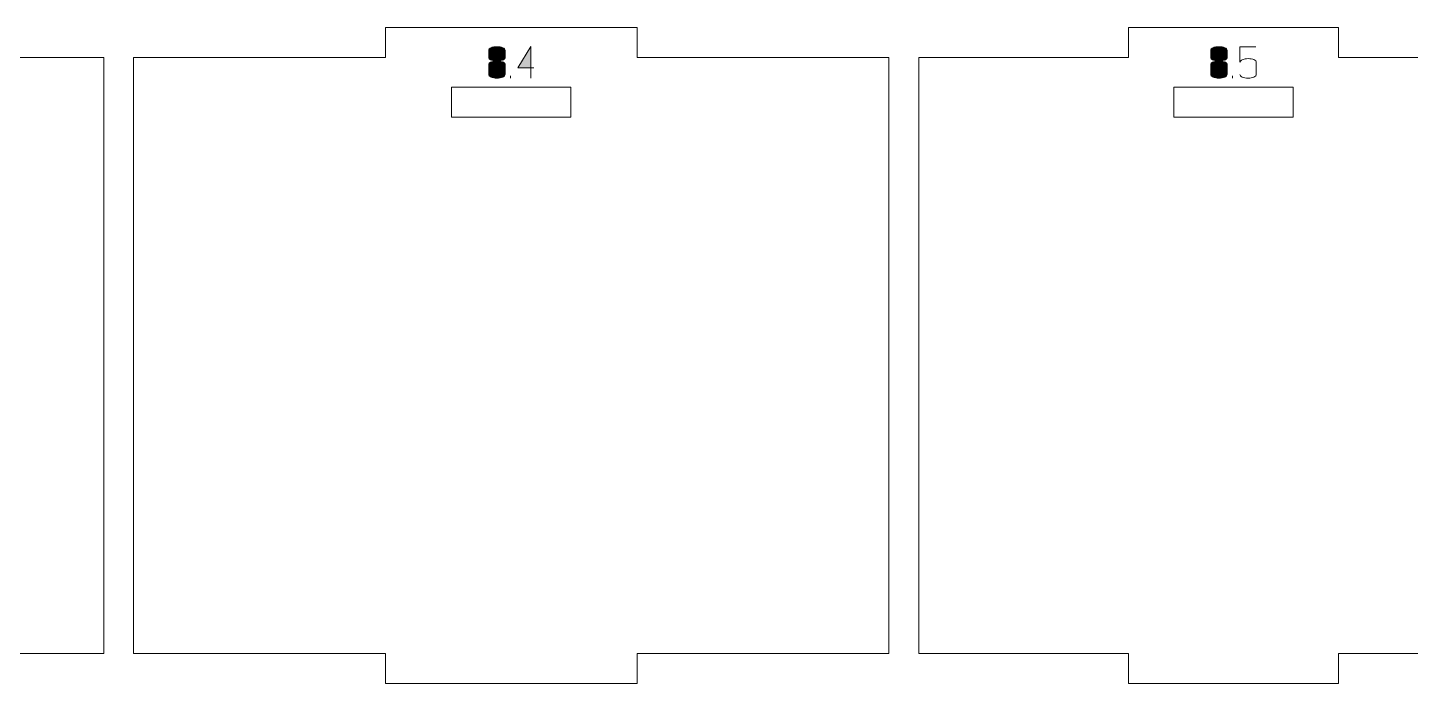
# Model space of a CAD drawing. Header units: centimetres. Extents: x -191 to 212, y -234 to 239.
# Drawn here: x 58.09 to 72, y -138.53 to -131.93 of the extents above; entities that cross this region are included whole.
import ezdxf

# ---------------------------------------------------------------- set-up
doc = ezdxf.new("R2010")
doc.units = ezdxf.units.CM
doc.header["$MEASUREMENT"] = 0
doc.layers.add('Capa 1', color=7, linetype='Continuous')

msp = doc.modelspace()

# ---------------------------------------------------------------- hatches: boundary and pattern name
at = {"layer": 'Capa 1', "true_color": 0x3e4095}
h = msp.add_hatch(color=175, dxfattribs=at)
edge = h.paths.add_edge_path()
edge.add_spline(control_points=[(62.7327, -132.23139), (62.7327, -132.23934), (62.73836, -132.24652), (62.74967, -132.25294), (62.76098, -132.25936), (62.78284, -132.26364), (62.81525, -132.26578), (62.84766, -132.26364), (62.86952, -132.25936), (62.88083, -132.25294), (62.89214, -132.24652), (62.8978, -132.23934), (62.8978, -132.23139), (62.8978, -132.23139), (62.8978, -132.15709), (62.8978, -132.15709), (62.8978, -132.14731), (62.88993, -132.13898), (62.87418, -132.1321), (62.85844, -132.12522), (62.83879, -132.12178), (62.81525, -132.12178), (62.79171, -132.12178), (62.77206, -132.12522), (62.75632, -132.1321), (62.74057, -132.13898), (62.7327, -132.14731), (62.7327, -132.15709), (62.7327, -132.15709), (62.7327, -132.23139), (62.7327, -132.23139)], knot_values=[0, 0, 0, 0, 0.1, 0.1, 0.1, 0.2, 0.2, 0.2, 0.3, 0.3, 0.3, 0.4, 0.4, 0.4, 0.5, 0.5, 0.5, 0.6, 0.6, 0.6, 0.7, 0.7, 0.7, 0.8, 0.8, 0.8, 0.9, 0.9, 0.9, 1, 1, 1, 1], degree=3, periodic=1)
h = msp.add_hatch(color=175, dxfattribs=at)
edge = h.paths.add_edge_path()
edge.add_spline(control_points=[(62.81525, -132.43822), (62.79171, -132.43822), (62.77206, -132.43478), (62.75632, -132.4279), (62.74057, -132.42102), (62.7327, -132.41269), (62.7327, -132.40291), (62.7327, -132.40291), (62.7327, -132.29972), (62.7327, -132.29972), (62.7327, -132.29146), (62.73836, -132.28428), (62.74967, -132.27817), (62.76098, -132.27205), (62.78284, -132.26792), (62.81525, -132.26578), (62.78284, -132.26364), (62.76098, -132.25936), (62.74967, -132.25294), (62.73836, -132.24652), (62.7327, -132.23934), (62.7327, -132.23139), (62.7327, -132.23139), (62.7327, -132.15709), (62.7327, -132.15709), (62.7327, -132.14731), (62.74057, -132.13898), (62.75632, -132.1321), (62.77206, -132.12522), (62.79171, -132.12178), (62.81525, -132.12178), (62.83879, -132.12178), (62.85844, -132.12522), (62.87418, -132.1321), (62.88993, -132.13898), (62.8978, -132.14731), (62.8978, -132.15709), (62.8978, -132.15709), (62.8978, -132.23139), (62.8978, -132.23139), (62.8978, -132.23934), (62.89214, -132.24652), (62.88083, -132.25294), (62.86952, -132.25936), (62.84766, -132.26364), (62.81525, -132.26578), (62.84766, -132.26792), (62.86952, -132.27205), (62.88083, -132.27817), (62.89214, -132.28428), (62.8978, -132.29146), (62.8978, -132.29972), (62.8978, -132.29972), (62.8978, -132.40291), (62.8978, -132.40291), (62.8978, -132.41269), (62.88993, -132.42102), (62.87418, -132.4279), (62.85844, -132.43478), (62.83879, -132.43822), (62.81525, -132.43822)], knot_values=[0, 0, 0, 0, 0.05, 0.05, 0.05, 0.1, 0.1, 0.1, 0.15, 0.15, 0.15, 0.2, 0.2, 0.2, 0.25, 0.25, 0.25, 0.3, 0.3, 0.3, 0.35, 0.35, 0.35, 0.4, 0.4, 0.4, 0.45, 0.45, 0.45, 0.5, 0.5, 0.5, 0.55, 0.55, 0.55, 0.6, 0.6, 0.6, 0.65, 0.65, 0.65, 0.7, 0.7, 0.7, 0.75, 0.75, 0.75, 0.8, 0.8, 0.8, 0.85, 0.85, 0.85, 0.9, 0.9, 0.9, 0.95, 0.95, 0.95, 1, 1, 1, 1], degree=3, periodic=1)
h = msp.add_hatch(color=175, dxfattribs=at)
edge = h.paths.add_edge_path()
edge.add_spline(control_points=[(63.156, -132.33366), (63.156, -132.33366), (63.156, -132.12132), (63.156, -132.12132), (63.156, -132.12132), (63.02621, -132.33366), (63.02621, -132.33366), (63.02621, -132.33366), (63.156, -132.33366), (63.156, -132.33366)], knot_values=[0, 0, 0, 0, 0.33333333, 0.33333333, 0.33333333, 0.66666667, 0.66666667, 0.66666667, 1, 1, 1, 1], degree=3, periodic=1)
h = msp.add_hatch(color=175, dxfattribs=at)
edge = h.paths.add_edge_path()
edge.add_spline(control_points=[(63.156, -132.33366), (63.156, -132.33366), (63.156, -132.43822), (63.156, -132.43822), (63.156, -132.43822), (63.156, -132.33366), (63.156, -132.33366), (63.156, -132.33366), (63.02621, -132.33366), (63.02621, -132.33366), (63.02621, -132.33366), (63.156, -132.12132), (63.156, -132.12132), (63.156, -132.12132), (63.156, -132.33366), (63.156, -132.33366), (63.156, -132.33366), (63.18581, -132.33366), (63.18581, -132.33366), (63.18581, -132.33366), (63.156, -132.33366), (63.156, -132.33366)], knot_values=[0, 0, 0, 0, 0.14285714, 0.14285714, 0.14285714, 0.28571429, 0.28571429, 0.28571429, 0.42857143, 0.42857143, 0.42857143, 0.57142857, 0.57142857, 0.57142857, 0.71428571, 0.71428571, 0.71428571, 0.85714286, 0.85714286, 0.85714286, 1, 1, 1, 1], degree=3, periodic=1)
h = msp.add_hatch(color=175, dxfattribs=at)
edge = h.paths.add_edge_path()
edge.add_spline(control_points=[(69.99577, -132.23139), (69.99577, -132.23934), (70.00143, -132.24652), (70.01274, -132.25294), (70.02405, -132.25936), (70.04591, -132.26364), (70.07832, -132.26578), (70.11073, -132.26364), (70.13259, -132.25936), (70.1439, -132.25294), (70.15521, -132.24652), (70.16087, -132.23934), (70.16087, -132.23139), (70.16087, -132.23139), (70.16087, -132.15709), (70.16087, -132.15709), (70.16087, -132.14731), (70.153, -132.13898), (70.13725, -132.1321), (70.12151, -132.12522), (70.10186, -132.12178), (70.07832, -132.12178), (70.05478, -132.12178), (70.03513, -132.12522), (70.01939, -132.1321), (70.00364, -132.13898), (69.99577, -132.14731), (69.99577, -132.15709), (69.99577, -132.15709), (69.99577, -132.23139), (69.99577, -132.23139)], knot_values=[0, 0, 0, 0, 0.1, 0.1, 0.1, 0.2, 0.2, 0.2, 0.3, 0.3, 0.3, 0.4, 0.4, 0.4, 0.5, 0.5, 0.5, 0.6, 0.6, 0.6, 0.7, 0.7, 0.7, 0.8, 0.8, 0.8, 0.9, 0.9, 0.9, 1, 1, 1, 1], degree=3, periodic=1)
h = msp.add_hatch(color=175, dxfattribs=at)
edge = h.paths.add_edge_path()
edge.add_spline(control_points=[(70.07832, -132.43822), (70.05478, -132.43822), (70.03513, -132.43478), (70.01939, -132.4279), (70.00364, -132.42102), (69.99577, -132.41269), (69.99577, -132.40291), (69.99577, -132.40291), (69.99577, -132.29972), (69.99577, -132.29972), (69.99577, -132.29146), (70.00143, -132.28428), (70.01274, -132.27817), (70.02405, -132.27205), (70.04591, -132.26792), (70.07832, -132.26578), (70.04591, -132.26364), (70.02405, -132.25936), (70.01274, -132.25294), (70.00143, -132.24652), (69.99577, -132.23934), (69.99577, -132.23139), (69.99577, -132.23139), (69.99577, -132.15709), (69.99577, -132.15709), (69.99577, -132.14731), (70.00364, -132.13898), (70.01939, -132.1321), (70.03513, -132.12522), (70.05478, -132.12178), (70.07832, -132.12178), (70.10186, -132.12178), (70.12151, -132.12522), (70.13725, -132.1321), (70.153, -132.13898), (70.16087, -132.14731), (70.16087, -132.15709), (70.16087, -132.15709), (70.16087, -132.23139), (70.16087, -132.23139), (70.16087, -132.23934), (70.15521, -132.24652), (70.1439, -132.25294), (70.13259, -132.25936), (70.11073, -132.26364), (70.07832, -132.26578), (70.11073, -132.26792), (70.13259, -132.27205), (70.1439, -132.27817), (70.15521, -132.28428), (70.16087, -132.29146), (70.16087, -132.29972), (70.16087, -132.29972), (70.16087, -132.40291), (70.16087, -132.40291), (70.16087, -132.41269), (70.153, -132.42102), (70.13725, -132.4279), (70.12151, -132.43478), (70.10186, -132.43822), (70.07832, -132.43822)], knot_values=[0, 0, 0, 0, 0.05, 0.05, 0.05, 0.1, 0.1, 0.1, 0.15, 0.15, 0.15, 0.2, 0.2, 0.2, 0.25, 0.25, 0.25, 0.3, 0.3, 0.3, 0.35, 0.35, 0.35, 0.4, 0.4, 0.4, 0.45, 0.45, 0.45, 0.5, 0.5, 0.5, 0.55, 0.55, 0.55, 0.6, 0.6, 0.6, 0.65, 0.65, 0.65, 0.7, 0.7, 0.7, 0.75, 0.75, 0.75, 0.8, 0.8, 0.8, 0.85, 0.85, 0.85, 0.9, 0.9, 0.9, 0.95, 0.95, 0.95, 1, 1, 1, 1], degree=3, periodic=1)
h = msp.add_hatch(color=175, dxfattribs=at)
edge = h.paths.add_edge_path()
edge.add_spline(control_points=[(70.37183, -132.43822), (70.34829, -132.43822), (70.32864, -132.43478), (70.3129, -132.4279), (70.29715, -132.42102), (70.28928, -132.41269), (70.28928, -132.40291), (70.28928, -132.41269), (70.29715, -132.42102), (70.3129, -132.4279), (70.32864, -132.43478), (70.34829, -132.43822), (70.37183, -132.43822), (70.39537, -132.43822), (70.41502, -132.43478), (70.43076, -132.4279), (70.44651, -132.42102), (70.45438, -132.41269), (70.45438, -132.40291), (70.45438, -132.40291), (70.45438, -132.27725), (70.45438, -132.27725), (70.45438, -132.26746), (70.44651, -132.25913), (70.43076, -132.25225), (70.41502, -132.24537), (70.39537, -132.24193), (70.37183, -132.24193), (70.35043, -132.24377), (70.33392, -132.24622), (70.3223, -132.24927), (70.31068, -132.25233), (70.29968, -132.26166), (70.28928, -132.27725), (70.28928, -132.27725), (70.28928, -132.12178), (70.28928, -132.12178), (70.28928, -132.12178), (70.44888, -132.12178), (70.44888, -132.12178), (70.44888, -132.12178), (70.28928, -132.12178), (70.28928, -132.12178), (70.28928, -132.12178), (70.28928, -132.27725), (70.28928, -132.27725), (70.29968, -132.26166), (70.31068, -132.25233), (70.3223, -132.24927), (70.33392, -132.24622), (70.35043, -132.24377), (70.37183, -132.24193), (70.39537, -132.24193), (70.41502, -132.24537), (70.43076, -132.25225), (70.44651, -132.25913), (70.45438, -132.26746), (70.45438, -132.27725), (70.45438, -132.27725), (70.45438, -132.40291), (70.45438, -132.40291), (70.45438, -132.41269), (70.44651, -132.42102), (70.43076, -132.4279), (70.41502, -132.43478), (70.39537, -132.43822), (70.37183, -132.43822)], knot_values=[0, 0, 0, 0, 0.04545455, 0.04545455, 0.04545455, 0.09090909, 0.09090909, 0.09090909, 0.13636364, 0.13636364, 0.13636364, 0.18181818, 0.18181818, 0.18181818, 0.22727273, 0.22727273, 0.22727273, 0.27272727, 0.27272727, 0.27272727, 0.31818182, 0.31818182, 0.31818182, 0.36363636, 0.36363636, 0.36363636, 0.40909091, 0.40909091, 0.40909091, 0.45454545, 0.45454545, 0.45454545, 0.5, 0.5, 0.5, 0.54545455, 0.54545455, 0.54545455, 0.59090909, 0.59090909, 0.59090909, 0.63636364, 0.63636364, 0.63636364, 0.68181818, 0.68181818, 0.68181818, 0.72727273, 0.72727273, 0.72727273, 0.77272727, 0.77272727, 0.77272727, 0.81818182, 0.81818182, 0.81818182, 0.86363636, 0.86363636, 0.86363636, 0.90909091, 0.90909091, 0.90909091, 0.95454545, 0.95454545, 0.95454545, 1, 1, 1, 1], degree=3, periodic=1)
h = msp.add_hatch(color=175, dxfattribs=at)
edge = h.paths.add_edge_path()
edge.add_spline(control_points=[(62.7327, -132.40291), (62.7327, -132.41269), (62.74057, -132.42102), (62.75632, -132.4279), (62.77206, -132.43478), (62.79171, -132.43822), (62.81525, -132.43822), (62.83879, -132.43822), (62.85844, -132.43478), (62.87418, -132.4279), (62.88993, -132.42102), (62.8978, -132.41269), (62.8978, -132.40291), (62.8978, -132.40291), (62.8978, -132.29972), (62.8978, -132.29972), (62.8978, -132.29146), (62.89214, -132.28428), (62.88083, -132.27817), (62.86952, -132.27205), (62.84766, -132.26792), (62.81525, -132.26578), (62.78284, -132.26792), (62.76098, -132.27205), (62.74967, -132.27817), (62.73836, -132.28428), (62.7327, -132.29146), (62.7327, -132.29972), (62.7327, -132.29972), (62.7327, -132.40291), (62.7327, -132.40291)], knot_values=[0, 0, 0, 0, 0.1, 0.1, 0.1, 0.2, 0.2, 0.2, 0.3, 0.3, 0.3, 0.4, 0.4, 0.4, 0.5, 0.5, 0.5, 0.6, 0.6, 0.6, 0.7, 0.7, 0.7, 0.8, 0.8, 0.8, 0.9, 0.9, 0.9, 1, 1, 1, 1], degree=3, periodic=1)
h = msp.add_hatch(color=175, dxfattribs=at)
edge = h.paths.add_edge_path()
edge.add_spline(control_points=[(69.99577, -132.40291), (69.99577, -132.41269), (70.00364, -132.42102), (70.01939, -132.4279), (70.03513, -132.43478), (70.05478, -132.43822), (70.07832, -132.43822), (70.10186, -132.43822), (70.12151, -132.43478), (70.13725, -132.4279), (70.153, -132.42102), (70.16087, -132.41269), (70.16087, -132.40291), (70.16087, -132.40291), (70.16087, -132.29972), (70.16087, -132.29972), (70.16087, -132.29146), (70.15521, -132.28428), (70.1439, -132.27817), (70.13259, -132.27205), (70.11073, -132.26792), (70.07832, -132.26578), (70.04591, -132.26792), (70.02405, -132.27205), (70.01274, -132.27817), (70.00143, -132.28428), (69.99577, -132.29146), (69.99577, -132.29972), (69.99577, -132.29972), (69.99577, -132.40291), (69.99577, -132.40291)], knot_values=[0, 0, 0, 0, 0.1, 0.1, 0.1, 0.2, 0.2, 0.2, 0.3, 0.3, 0.3, 0.4, 0.4, 0.4, 0.5, 0.5, 0.5, 0.6, 0.6, 0.6, 0.7, 0.7, 0.7, 0.8, 0.8, 0.8, 0.9, 0.9, 0.9, 1, 1, 1, 1], degree=3, periodic=1)
h = msp.add_hatch(color=175, dxfattribs=at)
edge = h.paths.add_edge_path()
edge.add_spline(control_points=[(62.95283, -132.43822), (62.95283, -132.43822), (62.95283, -132.41575), (62.95283, -132.41575), (62.95283, -132.41575), (62.95283, -132.43822), (62.95283, -132.43822)], knot_values=[0, 0, 0, 0, 0.5, 0.5, 0.5, 1, 1, 1, 1], degree=3, periodic=1)
h = msp.add_hatch(color=175, dxfattribs=at)
edge = h.paths.add_edge_path()
edge.add_spline(control_points=[(70.2159, -132.43822), (70.2159, -132.43822), (70.2159, -132.41575), (70.2159, -132.41575), (70.2159, -132.41575), (70.2159, -132.43822), (70.2159, -132.43822)], knot_values=[0, 0, 0, 0, 0.5, 0.5, 0.5, 1, 1, 1, 1], degree=3, periodic=1)

# ---------------------------------------------------------------- linework, layer by layer
at = {"layer": 'Capa 1', "color": 240, "lineweight": 9}
for points, knots in [([(47.71591, -132.23022), (47.71591, -132.23022), (47.71591, -138.23022), (47.71591, -138.23022), (47.71591, -138.23022), (51.43053, -138.23022), (51.43053, -138.23022), (51.43053, -138.23022), (51.43053, -138.53022), (51.43053, -138.53022), (51.43053, -138.53022), (55.14515, -138.53022), (55.14515, -138.53022), (55.14515, -138.53022), (55.14515, -138.23022), (55.14515, -138.23022), (55.14515, -138.23022), (58.85977, -138.23022), (58.85977, -138.23022), (58.85977, -138.23022), (58.85977, -132.23022), (58.85977, -132.23022), (58.85977, -132.23022), (55.14515, -132.23022), (55.14515, -132.23022), (55.14515, -132.23022), (55.14515, -131.93022), (55.14515, -131.93022), (55.14515, -131.93022), (51.43053, -131.93022), (51.43053, -131.93022), (51.43053, -131.93022), (51.43053, -132.23022), (51.43053, -132.23022), (51.43053, -132.23022), (47.71591, -132.23022), (47.71591, -132.23022)], [0, 0, 0, 0, 0.08333333, 0.08333333, 0.08333333, 0.16666667, 0.16666667, 0.16666667, 0.25, 0.25, 0.25, 0.33333333, 0.33333333, 0.33333333, 0.41666667, 0.41666667, 0.41666667, 0.5, 0.5, 0.5, 0.58333333, 0.58333333, 0.58333333, 0.66666667, 0.66666667, 0.66666667, 0.75, 0.75, 0.75, 0.83333333, 0.83333333, 0.83333333, 0.91666667, 0.91666667, 0.91666667, 1, 1, 1, 1]), ([(59.15977, -132.23022), (59.15977, -132.23022), (59.15977, -138.23022), (59.15977, -138.23022), (59.15977, -138.23022), (61.69276, -138.23022), (61.69276, -138.23022), (61.69276, -138.23022), (61.69276, -138.53022), (61.69276, -138.53022), (61.69276, -138.53022), (64.22575, -138.53022), (64.22575, -138.53022), (64.22575, -138.53022), (64.22575, -138.23022), (64.22575, -138.23022), (64.22575, -138.23022), (66.75873, -138.23022), (66.75873, -138.23022), (66.75873, -138.23022), (66.75873, -132.23022), (66.75873, -132.23022), (66.75873, -132.23022), (64.22575, -132.23022), (64.22575, -132.23022), (64.22575, -132.23022), (64.22575, -131.93022), (64.22575, -131.93022), (64.22575, -131.93022), (61.69276, -131.93022), (61.69276, -131.93022), (61.69276, -131.93022), (61.69276, -132.23022), (61.69276, -132.23022), (61.69276, -132.23022), (59.15977, -132.23022), (59.15977, -132.23022)], [0, 0, 0, 0, 0.08333333, 0.08333333, 0.08333333, 0.16666667, 0.16666667, 0.16666667, 0.25, 0.25, 0.25, 0.33333333, 0.33333333, 0.33333333, 0.41666667, 0.41666667, 0.41666667, 0.5, 0.5, 0.5, 0.58333333, 0.58333333, 0.58333333, 0.66666667, 0.66666667, 0.66666667, 0.75, 0.75, 0.75, 0.83333333, 0.83333333, 0.83333333, 0.91666667, 0.91666667, 0.91666667, 1, 1, 1, 1]), ([(67.05873, -132.23022), (67.05873, -132.23022), (67.05873, -138.23022), (67.05873, -138.23022), (67.05873, -138.23022), (69.16963, -138.23022), (69.16963, -138.23022), (69.16963, -138.23022), (69.16963, -138.53022), (69.16963, -138.53022), (69.16963, -138.53022), (71.28053, -138.53022), (71.28053, -138.53022), (71.28053, -138.53022), (71.28053, -138.23022), (71.28053, -138.23022), (71.28053, -138.23022), (73.39142, -138.23022), (73.39142, -138.23022), (73.39142, -138.23022), (73.39142, -132.23022), (73.39142, -132.23022), (73.39142, -132.23022), (71.28053, -132.23022), (71.28053, -132.23022), (71.28053, -132.23022), (71.28053, -131.93022), (71.28053, -131.93022), (71.28053, -131.93022), (69.16963, -131.93022), (69.16963, -131.93022), (69.16963, -131.93022), (69.16963, -132.23022), (69.16963, -132.23022), (69.16963, -132.23022), (67.05873, -132.23022), (67.05873, -132.23022)], [0, 0, 0, 0, 0.08333333, 0.08333333, 0.08333333, 0.16666667, 0.16666667, 0.16666667, 0.25, 0.25, 0.25, 0.33333333, 0.33333333, 0.33333333, 0.41666667, 0.41666667, 0.41666667, 0.5, 0.5, 0.5, 0.58333333, 0.58333333, 0.58333333, 0.66666667, 0.66666667, 0.66666667, 0.75, 0.75, 0.75, 0.83333333, 0.83333333, 0.83333333, 0.91666667, 0.91666667, 0.91666667, 1, 1, 1, 1]), ([(62.35925, -132.8303), (62.35925, -132.8303), (63.55925, -132.8303), (63.55925, -132.8303), (63.55925, -132.8303), (63.55925, -132.5303), (63.55925, -132.5303), (63.55925, -132.5303), (62.35925, -132.5303), (62.35925, -132.5303), (62.35925, -132.5303), (62.35925, -132.8303), (62.35925, -132.8303)], [0, 0, 0, 0, 0.25, 0.25, 0.25, 0.5, 0.5, 0.5, 0.75, 0.75, 0.75, 1, 1, 1, 1]), ([(69.62507, -132.8303), (69.62507, -132.8303), (70.82507, -132.8303), (70.82507, -132.8303), (70.82507, -132.8303), (70.82507, -132.5303), (70.82507, -132.5303), (70.82507, -132.5303), (69.62507, -132.5303), (69.62507, -132.5303), (69.62507, -132.5303), (69.62507, -132.8303), (69.62507, -132.8303)], [0, 0, 0, 0, 0.25, 0.25, 0.25, 0.5, 0.5, 0.5, 0.75, 0.75, 0.75, 1, 1, 1, 1])]:
    msp.add_open_spline(points, degree=3, knots=knots, dxfattribs=at)
at = {"layer": 'Capa 1', "color": 114, "lineweight": 9}
for points, knots in [([(62.7327, -132.23139), (62.7327, -132.23934), (62.73836, -132.24652), (62.74967, -132.25294), (62.76098, -132.25936), (62.78284, -132.26364), (62.81525, -132.26578), (62.84766, -132.26364), (62.86952, -132.25936), (62.88083, -132.25294), (62.89214, -132.24652), (62.8978, -132.23934), (62.8978, -132.23139), (62.8978, -132.23139), (62.8978, -132.15709), (62.8978, -132.15709), (62.8978, -132.14731), (62.88993, -132.13898), (62.87418, -132.1321), (62.85844, -132.12522), (62.83879, -132.12178), (62.81525, -132.12178), (62.79171, -132.12178), (62.77206, -132.12522), (62.75632, -132.1321), (62.74057, -132.13898), (62.7327, -132.14731), (62.7327, -132.15709), (62.7327, -132.15709), (62.7327, -132.23139), (62.7327, -132.23139)], [0, 0, 0, 0, 0.1, 0.1, 0.1, 0.2, 0.2, 0.2, 0.3, 0.3, 0.3, 0.4, 0.4, 0.4, 0.5, 0.5, 0.5, 0.6, 0.6, 0.6, 0.7, 0.7, 0.7, 0.8, 0.8, 0.8, 0.9, 0.9, 0.9, 1, 1, 1, 1]), ([(62.81525, -132.43822), (62.79171, -132.43822), (62.77206, -132.43478), (62.75632, -132.4279), (62.74057, -132.42102), (62.7327, -132.41269), (62.7327, -132.40291), (62.7327, -132.40291), (62.7327, -132.29972), (62.7327, -132.29972), (62.7327, -132.29146), (62.73836, -132.28428), (62.74967, -132.27817), (62.76098, -132.27205), (62.78284, -132.26792), (62.81525, -132.26578), (62.78284, -132.26364), (62.76098, -132.25936), (62.74967, -132.25294), (62.73836, -132.24652), (62.7327, -132.23934), (62.7327, -132.23139), (62.7327, -132.23139), (62.7327, -132.15709), (62.7327, -132.15709), (62.7327, -132.14731), (62.74057, -132.13898), (62.75632, -132.1321), (62.77206, -132.12522), (62.79171, -132.12178), (62.81525, -132.12178), (62.83879, -132.12178), (62.85844, -132.12522), (62.87418, -132.1321), (62.88993, -132.13898), (62.8978, -132.14731), (62.8978, -132.15709), (62.8978, -132.15709), (62.8978, -132.23139), (62.8978, -132.23139), (62.8978, -132.23934), (62.89214, -132.24652), (62.88083, -132.25294), (62.86952, -132.25936), (62.84766, -132.26364), (62.81525, -132.26578), (62.84766, -132.26792), (62.86952, -132.27205), (62.88083, -132.27817), (62.89214, -132.28428), (62.8978, -132.29146), (62.8978, -132.29972), (62.8978, -132.29972), (62.8978, -132.40291), (62.8978, -132.40291), (62.8978, -132.41269), (62.88993, -132.42102), (62.87418, -132.4279), (62.85844, -132.43478), (62.83879, -132.43822), (62.81525, -132.43822)], [0, 0, 0, 0, 0.05, 0.05, 0.05, 0.1, 0.1, 0.1, 0.15, 0.15, 0.15, 0.2, 0.2, 0.2, 0.25, 0.25, 0.25, 0.3, 0.3, 0.3, 0.35, 0.35, 0.35, 0.4, 0.4, 0.4, 0.45, 0.45, 0.45, 0.5, 0.5, 0.5, 0.55, 0.55, 0.55, 0.6, 0.6, 0.6, 0.65, 0.65, 0.65, 0.7, 0.7, 0.7, 0.75, 0.75, 0.75, 0.8, 0.8, 0.8, 0.85, 0.85, 0.85, 0.9, 0.9, 0.9, 0.95, 0.95, 0.95, 1, 1, 1, 1]), ([(63.156, -132.33366), (63.156, -132.33366), (63.156, -132.12132), (63.156, -132.12132), (63.156, -132.12132), (63.02621, -132.33366), (63.02621, -132.33366), (63.02621, -132.33366), (63.156, -132.33366), (63.156, -132.33366)], [0, 0, 0, 0, 0.33333333, 0.33333333, 0.33333333, 0.66666667, 0.66666667, 0.66666667, 1, 1, 1, 1]), ([(63.156, -132.33366), (63.156, -132.33366), (63.156, -132.43822), (63.156, -132.43822), (63.156, -132.43822), (63.156, -132.33366), (63.156, -132.33366), (63.156, -132.33366), (63.02621, -132.33366), (63.02621, -132.33366), (63.02621, -132.33366), (63.156, -132.12132), (63.156, -132.12132), (63.156, -132.12132), (63.156, -132.33366), (63.156, -132.33366), (63.156, -132.33366), (63.18581, -132.33366), (63.18581, -132.33366), (63.18581, -132.33366), (63.156, -132.33366), (63.156, -132.33366)], [0, 0, 0, 0, 0.14285714, 0.14285714, 0.14285714, 0.28571429, 0.28571429, 0.28571429, 0.42857143, 0.42857143, 0.42857143, 0.57142857, 0.57142857, 0.57142857, 0.71428571, 0.71428571, 0.71428571, 0.85714286, 0.85714286, 0.85714286, 1, 1, 1, 1]), ([(69.99577, -132.23139), (69.99577, -132.23934), (70.00143, -132.24652), (70.01274, -132.25294), (70.02405, -132.25936), (70.04591, -132.26364), (70.07832, -132.26578), (70.11073, -132.26364), (70.13259, -132.25936), (70.1439, -132.25294), (70.15521, -132.24652), (70.16087, -132.23934), (70.16087, -132.23139), (70.16087, -132.23139), (70.16087, -132.15709), (70.16087, -132.15709), (70.16087, -132.14731), (70.153, -132.13898), (70.13725, -132.1321), (70.12151, -132.12522), (70.10186, -132.12178), (70.07832, -132.12178), (70.05478, -132.12178), (70.03513, -132.12522), (70.01939, -132.1321), (70.00364, -132.13898), (69.99577, -132.14731), (69.99577, -132.15709), (69.99577, -132.15709), (69.99577, -132.23139), (69.99577, -132.23139)], [0, 0, 0, 0, 0.1, 0.1, 0.1, 0.2, 0.2, 0.2, 0.3, 0.3, 0.3, 0.4, 0.4, 0.4, 0.5, 0.5, 0.5, 0.6, 0.6, 0.6, 0.7, 0.7, 0.7, 0.8, 0.8, 0.8, 0.9, 0.9, 0.9, 1, 1, 1, 1]), ([(70.07832, -132.43822), (70.05478, -132.43822), (70.03513, -132.43478), (70.01939, -132.4279), (70.00364, -132.42102), (69.99577, -132.41269), (69.99577, -132.40291), (69.99577, -132.40291), (69.99577, -132.29972), (69.99577, -132.29972), (69.99577, -132.29146), (70.00143, -132.28428), (70.01274, -132.27817), (70.02405, -132.27205), (70.04591, -132.26792), (70.07832, -132.26578), (70.04591, -132.26364), (70.02405, -132.25936), (70.01274, -132.25294), (70.00143, -132.24652), (69.99577, -132.23934), (69.99577, -132.23139), (69.99577, -132.23139), (69.99577, -132.15709), (69.99577, -132.15709), (69.99577, -132.14731), (70.00364, -132.13898), (70.01939, -132.1321), (70.03513, -132.12522), (70.05478, -132.12178), (70.07832, -132.12178), (70.10186, -132.12178), (70.12151, -132.12522), (70.13725, -132.1321), (70.153, -132.13898), (70.16087, -132.14731), (70.16087, -132.15709), (70.16087, -132.15709), (70.16087, -132.23139), (70.16087, -132.23139), (70.16087, -132.23934), (70.15521, -132.24652), (70.1439, -132.25294), (70.13259, -132.25936), (70.11073, -132.26364), (70.07832, -132.26578), (70.11073, -132.26792), (70.13259, -132.27205), (70.1439, -132.27817), (70.15521, -132.28428), (70.16087, -132.29146), (70.16087, -132.29972), (70.16087, -132.29972), (70.16087, -132.40291), (70.16087, -132.40291), (70.16087, -132.41269), (70.153, -132.42102), (70.13725, -132.4279), (70.12151, -132.43478), (70.10186, -132.43822), (70.07832, -132.43822)], [0, 0, 0, 0, 0.05, 0.05, 0.05, 0.1, 0.1, 0.1, 0.15, 0.15, 0.15, 0.2, 0.2, 0.2, 0.25, 0.25, 0.25, 0.3, 0.3, 0.3, 0.35, 0.35, 0.35, 0.4, 0.4, 0.4, 0.45, 0.45, 0.45, 0.5, 0.5, 0.5, 0.55, 0.55, 0.55, 0.6, 0.6, 0.6, 0.65, 0.65, 0.65, 0.7, 0.7, 0.7, 0.75, 0.75, 0.75, 0.8, 0.8, 0.8, 0.85, 0.85, 0.85, 0.9, 0.9, 0.9, 0.95, 0.95, 0.95, 1, 1, 1, 1]), ([(70.37183, -132.43822), (70.34829, -132.43822), (70.32864, -132.43478), (70.3129, -132.4279), (70.29715, -132.42102), (70.28928, -132.41269), (70.28928, -132.40291), (70.28928, -132.41269), (70.29715, -132.42102), (70.3129, -132.4279), (70.32864, -132.43478), (70.34829, -132.43822), (70.37183, -132.43822), (70.39537, -132.43822), (70.41502, -132.43478), (70.43076, -132.4279), (70.44651, -132.42102), (70.45438, -132.41269), (70.45438, -132.40291), (70.45438, -132.40291), (70.45438, -132.27725), (70.45438, -132.27725), (70.45438, -132.26746), (70.44651, -132.25913), (70.43076, -132.25225), (70.41502, -132.24537), (70.39537, -132.24193), (70.37183, -132.24193), (70.35043, -132.24377), (70.33392, -132.24622), (70.3223, -132.24927), (70.31068, -132.25233), (70.29968, -132.26166), (70.28928, -132.27725), (70.28928, -132.27725), (70.28928, -132.12178), (70.28928, -132.12178), (70.28928, -132.12178), (70.44888, -132.12178), (70.44888, -132.12178), (70.44888, -132.12178), (70.28928, -132.12178), (70.28928, -132.12178), (70.28928, -132.12178), (70.28928, -132.27725), (70.28928, -132.27725), (70.29968, -132.26166), (70.31068, -132.25233), (70.3223, -132.24927), (70.33392, -132.24622), (70.35043, -132.24377), (70.37183, -132.24193), (70.39537, -132.24193), (70.41502, -132.24537), (70.43076, -132.25225), (70.44651, -132.25913), (70.45438, -132.26746), (70.45438, -132.27725), (70.45438, -132.27725), (70.45438, -132.40291), (70.45438, -132.40291), (70.45438, -132.41269), (70.44651, -132.42102), (70.43076, -132.4279), (70.41502, -132.43478), (70.39537, -132.43822), (70.37183, -132.43822)], [0, 0, 0, 0, 0.04545455, 0.04545455, 0.04545455, 0.09090909, 0.09090909, 0.09090909, 0.13636364, 0.13636364, 0.13636364, 0.18181818, 0.18181818, 0.18181818, 0.22727273, 0.22727273, 0.22727273, 0.27272727, 0.27272727, 0.27272727, 0.31818182, 0.31818182, 0.31818182, 0.36363636, 0.36363636, 0.36363636, 0.40909091, 0.40909091, 0.40909091, 0.45454545, 0.45454545, 0.45454545, 0.5, 0.5, 0.5, 0.54545455, 0.54545455, 0.54545455, 0.59090909, 0.59090909, 0.59090909, 0.63636364, 0.63636364, 0.63636364, 0.68181818, 0.68181818, 0.68181818, 0.72727273, 0.72727273, 0.72727273, 0.77272727, 0.77272727, 0.77272727, 0.81818182, 0.81818182, 0.81818182, 0.86363636, 0.86363636, 0.86363636, 0.90909091, 0.90909091, 0.90909091, 0.95454545, 0.95454545, 0.95454545, 1, 1, 1, 1]), ([(62.7327, -132.40291), (62.7327, -132.41269), (62.74057, -132.42102), (62.75632, -132.4279), (62.77206, -132.43478), (62.79171, -132.43822), (62.81525, -132.43822), (62.83879, -132.43822), (62.85844, -132.43478), (62.87418, -132.4279), (62.88993, -132.42102), (62.8978, -132.41269), (62.8978, -132.40291), (62.8978, -132.40291), (62.8978, -132.29972), (62.8978, -132.29972), (62.8978, -132.29146), (62.89214, -132.28428), (62.88083, -132.27817), (62.86952, -132.27205), (62.84766, -132.26792), (62.81525, -132.26578), (62.78284, -132.26792), (62.76098, -132.27205), (62.74967, -132.27817), (62.73836, -132.28428), (62.7327, -132.29146), (62.7327, -132.29972), (62.7327, -132.29972), (62.7327, -132.40291), (62.7327, -132.40291)], [0, 0, 0, 0, 0.1, 0.1, 0.1, 0.2, 0.2, 0.2, 0.3, 0.3, 0.3, 0.4, 0.4, 0.4, 0.5, 0.5, 0.5, 0.6, 0.6, 0.6, 0.7, 0.7, 0.7, 0.8, 0.8, 0.8, 0.9, 0.9, 0.9, 1, 1, 1, 1]), ([(69.99577, -132.40291), (69.99577, -132.41269), (70.00364, -132.42102), (70.01939, -132.4279), (70.03513, -132.43478), (70.05478, -132.43822), (70.07832, -132.43822), (70.10186, -132.43822), (70.12151, -132.43478), (70.13725, -132.4279), (70.153, -132.42102), (70.16087, -132.41269), (70.16087, -132.40291), (70.16087, -132.40291), (70.16087, -132.29972), (70.16087, -132.29972), (70.16087, -132.29146), (70.15521, -132.28428), (70.1439, -132.27817), (70.13259, -132.27205), (70.11073, -132.26792), (70.07832, -132.26578), (70.04591, -132.26792), (70.02405, -132.27205), (70.01274, -132.27817), (70.00143, -132.28428), (69.99577, -132.29146), (69.99577, -132.29972), (69.99577, -132.29972), (69.99577, -132.40291), (69.99577, -132.40291)], [0, 0, 0, 0, 0.1, 0.1, 0.1, 0.2, 0.2, 0.2, 0.3, 0.3, 0.3, 0.4, 0.4, 0.4, 0.5, 0.5, 0.5, 0.6, 0.6, 0.6, 0.7, 0.7, 0.7, 0.8, 0.8, 0.8, 0.9, 0.9, 0.9, 1, 1, 1, 1]), ([(62.95283, -132.43822), (62.95283, -132.43822), (62.95283, -132.41575), (62.95283, -132.41575), (62.95283, -132.41575), (62.95283, -132.43822), (62.95283, -132.43822)], [0, 0, 0, 0, 0.5, 0.5, 0.5, 1, 1, 1, 1]), ([(70.2159, -132.43822), (70.2159, -132.43822), (70.2159, -132.41575), (70.2159, -132.41575), (70.2159, -132.41575), (70.2159, -132.43822), (70.2159, -132.43822)], [0, 0, 0, 0, 0.5, 0.5, 0.5, 1, 1, 1, 1])]:
    msp.add_open_spline(points, degree=3, knots=knots, dxfattribs=at)

doc.saveas('drawing.dxf')
